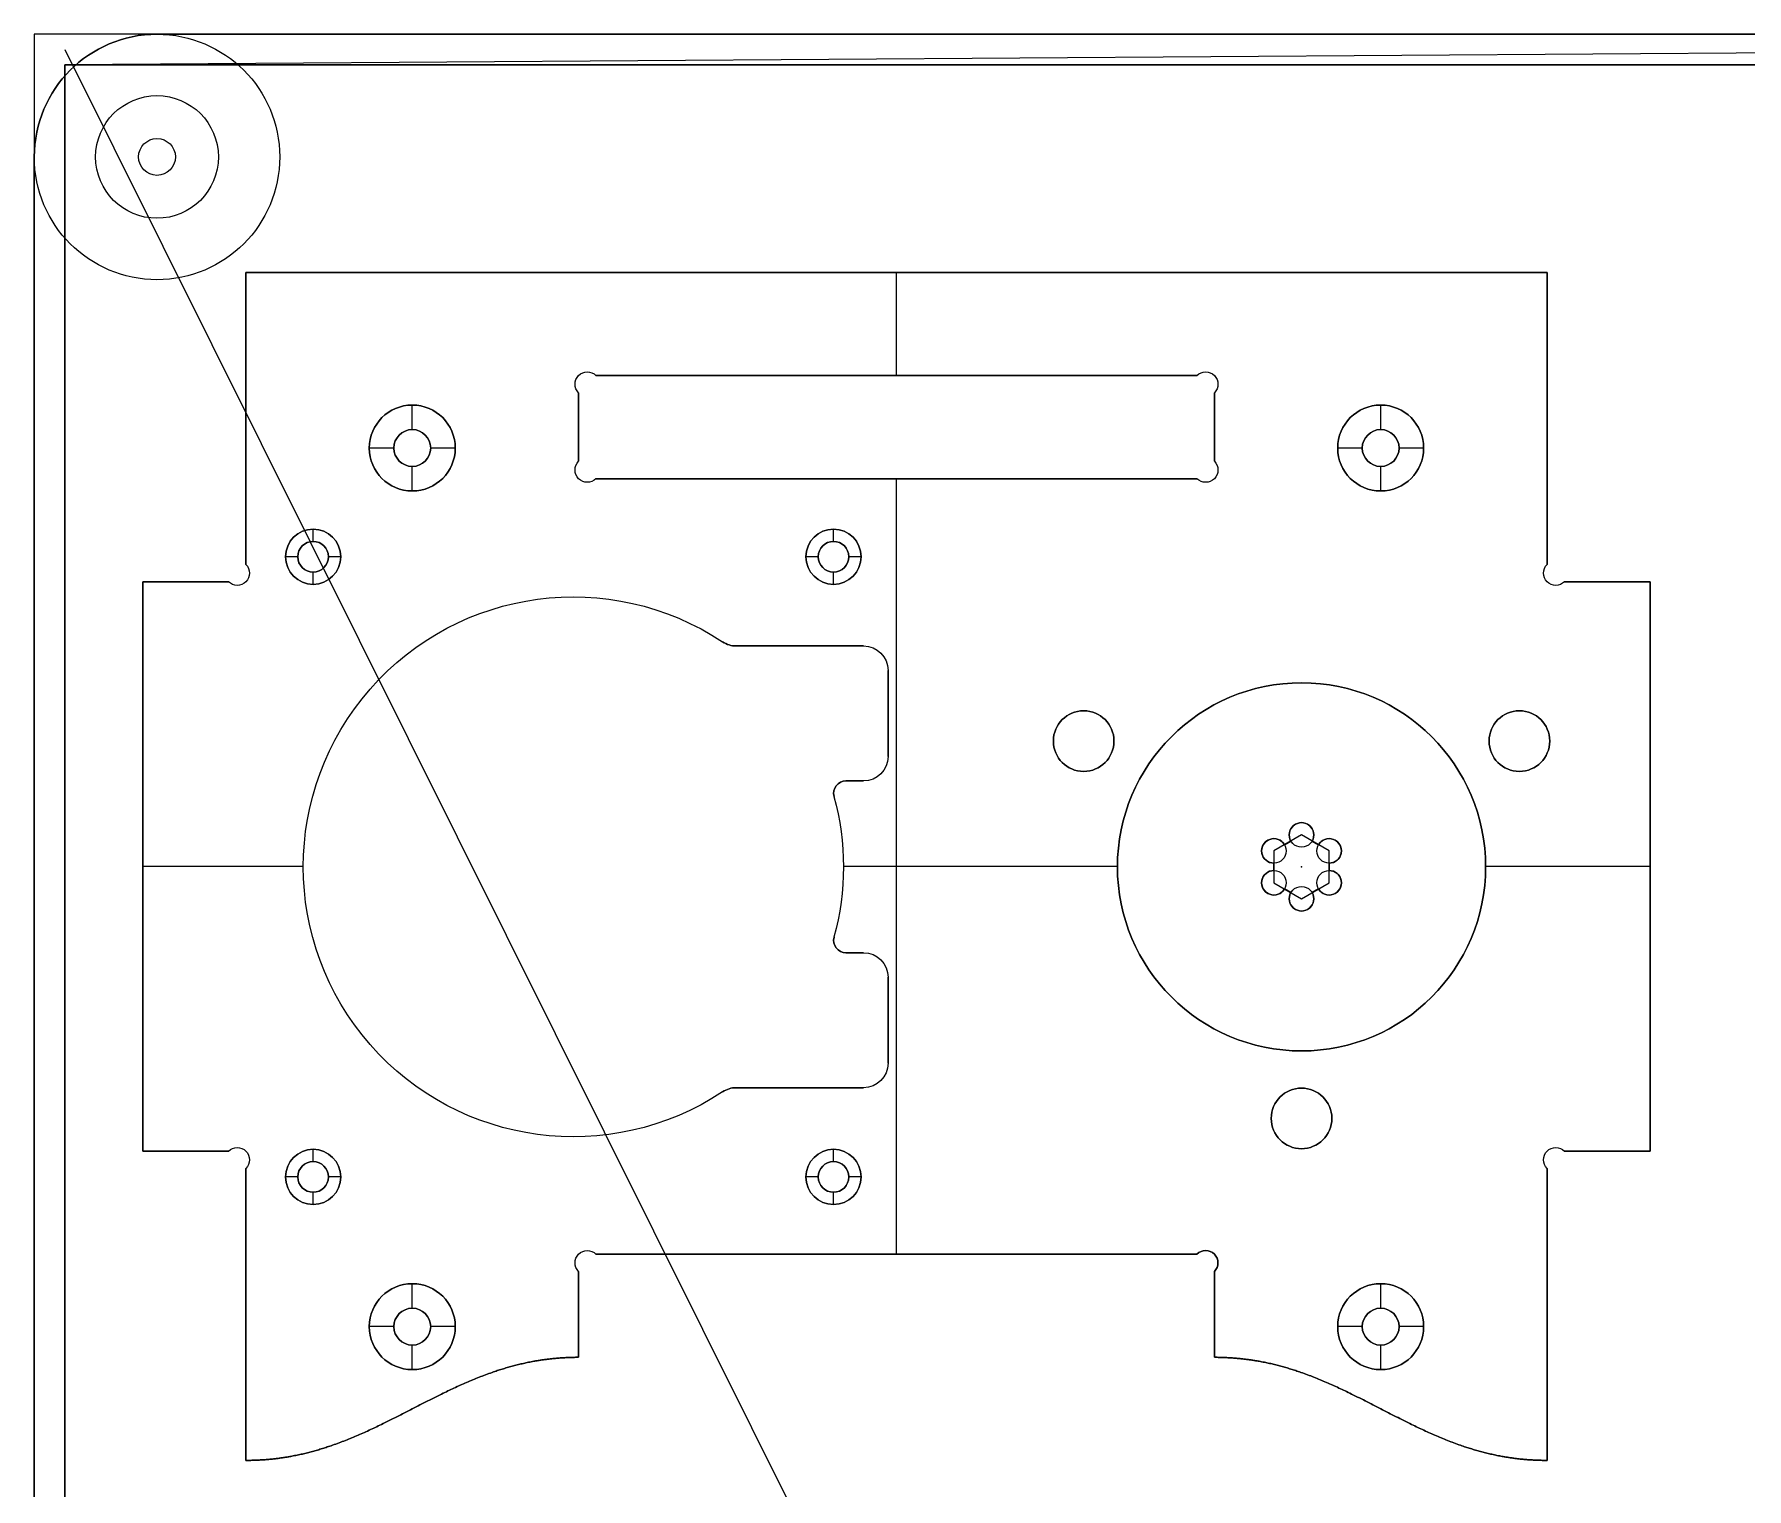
# Model space of a CAD drawing. Header units: millimetres. Extents: x -18.2 to 17.6, y -35.5 to 36.
# Drawn here: x -18.2 to -4.25, y 24.16 to 36.01 of the extents above; entities that cross this region are included whole.
import ezdxf

# ---------------------------------------------------------------- set-up
doc = ezdxf.new("R2010")
doc.units = ezdxf.units.MM
doc.layers.get('0').update_dxf_attribs({"color": 18, "true_color": 0x000000})
doc.layers.add('Standard', color=18, linetype='Continuous', true_color=0x000000)

msp = doc.modelspace()

# ---------------------------------------------------------------- linework, layer by layer
at = {"color": 0, "linetype": 'ByBlock', "lineweight": -2}
for p, q in [((-17.199, 36.01, 3.702), (-17.199, 36.01, 2.862)), ((16.551, 36.01, 3.282), (-17.199, 36.01, 3.282)), ((-17.906, 35.717, 2.862), (-17.906, 35.717, 3.702)), ((-17.199, 35.16, 2.862), (-17.199, 35.16, 3.702)), ((-18.199, 35.01, 2.862), (-18.199, 35.01, 3.702)), ((-18.199, 35.01, 3.282), (-18.199, 1.26, 3.282)), ((-17.349, 35.01, 2.862), (-17.349, 35.01, 3.702)), ((-17.049, 35.01, 2.862), (-17.049, 35.01, 3.702)), ((-17.199, 34.86, 2.862), (-17.199, 34.86, 3.702)), ((-16.474, 31.69, 3.282), (-16.474, 34.068, 3.282)), ((-16.474, 34.068, 3.282), (-5.874, 34.068, 3.282)), ((-11.174, 33.228, 2.862), (-11.174, 34.068, 2.862)), ((-11.174, 33.228, 3.702), (-11.174, 34.068, 3.702)), ((-11.174, 34.068, 3.702), (-11.174, 34.068, 2.862)), ((-5.874, 34.068, 3.282), (-5.874, 31.69, 3.282)), ((-13.693, 33.258, 3.702), (-13.693, 33.258, 2.862)), ((-8.725, 33.228, 3.282), (-13.623, 33.228, 3.282)), ((-11.174, 33.228, 3.702), (-11.174, 33.228, 2.862)), ((-8.655, 33.258, 3.702), (-8.655, 33.258, 2.862)), ((-13.793, 33.158, 3.702), (-13.793, 33.158, 2.862)), ((-13.764, 33.087, 3.282), (-13.764, 32.53, 3.282)), ((-8.584, 32.53, 3.282), (-8.584, 33.087, 3.282)), ((-8.555, 33.158, 3.702), (-8.555, 33.158, 2.862)), ((-15.119, 32.988, 3.702), (-15.119, 32.988, 3.532)), ((-15.119, 32.788, 3.532), (-15.119, 32.988, 3.532)), ((-7.229, 32.988, 3.702), (-7.229, 32.988, 3.532)), ((-7.229, 32.788, 3.532), (-7.229, 32.988, 3.532)), ((-16.474, 32.879, 3.702), (-16.474, 32.879, 2.862)), ((-13.764, 32.808, 3.702), (-13.764, 32.808, 2.862)), ((-8.584, 32.808, 3.702), (-8.584, 32.808, 2.862)), ((-5.874, 32.879, 3.702), (-5.874, 32.879, 2.862)), ((-15.119, 32.788, 3.532), (-15.119, 32.788, 2.862)), ((-7.229, 32.788, 3.532), (-7.229, 32.788, 2.862)), ((-15.469, 32.638, 3.702), (-15.469, 32.638, 3.532)), ((-15.269, 32.638, 3.532), (-15.469, 32.638, 3.532)), ((-15.269, 32.638, 3.532), (-15.269, 32.638, 2.862)), ((-14.769, 32.638, 3.532), (-14.969, 32.638, 3.532)), ((-14.969, 32.638, 3.532), (-14.969, 32.638, 2.862)), ((-14.769, 32.638, 3.702), (-14.769, 32.638, 3.532)), ((-8.584, 32.53, 2.862), (-8.584, 32.53, 3.702)), ((-7.579, 32.638, 3.702), (-7.579, 32.638, 3.532)), ((-7.379, 32.638, 3.532), (-7.579, 32.638, 3.532)), ((-7.379, 32.638, 3.532), (-7.379, 32.638, 2.862)), ((-6.879, 32.638, 3.532), (-7.079, 32.638, 3.532)), ((-7.079, 32.638, 3.532), (-7.079, 32.638, 2.862)), ((-6.879, 32.638, 3.702), (-6.879, 32.638, 3.532)), ((-15.119, 32.288, 3.532), (-15.119, 32.488, 3.532)), ((-15.119, 32.488, 3.532), (-15.119, 32.488, 2.862)), ((-13.793, 32.459, 3.702), (-13.793, 32.459, 2.862)), ((-13.623, 32.388, 3.282), (-8.725, 32.388, 3.282)), ((-11.174, 26.068, 2.862), (-11.174, 32.388, 2.862)), ((-11.174, 26.068, 3.702), (-11.174, 32.388, 3.702)), ((-11.174, 32.388, 3.702), (-11.174, 32.388, 2.862)), ((-8.555, 32.459, 3.702), (-8.555, 32.459, 2.862)), ((-7.229, 32.288, 3.532), (-7.229, 32.488, 3.532)), ((-7.229, 32.488, 3.532), (-7.229, 32.488, 2.862)), ((-15.119, 32.288, 3.702), (-15.119, 32.288, 3.532)), ((-13.693, 32.359, 3.702), (-13.693, 32.359, 2.862)), ((-8.655, 32.359, 3.702), (-8.655, 32.359, 2.862)), ((-7.229, 32.288, 3.702), (-7.229, 32.288, 3.532)), ((-15.927, 31.977, 3.702), (-15.927, 31.977, 3.462)), ((-15.927, 31.877, 3.462), (-15.927, 31.977, 3.462)), ((-11.687, 31.977, 3.702), (-11.687, 31.977, 3.462)), ((-11.687, 31.877, 3.462), (-11.687, 31.977, 3.462)), ((-15.927, 31.877, 3.462), (-15.927, 31.877, 2.862)), ((-11.687, 31.877, 3.462), (-11.687, 31.877, 2.862)), ((-16.474, 31.69, 2.862), (-16.474, 31.69, 3.702)), ((-16.152, 31.752, 3.702), (-16.152, 31.752, 3.462)), ((-16.052, 31.752, 3.462), (-16.152, 31.752, 3.462)), ((-16.052, 31.752, 3.462), (-16.052, 31.752, 2.862)), ((-15.702, 31.752, 3.462), (-15.802, 31.752, 3.462)), ((-15.802, 31.752, 3.462), (-15.802, 31.752, 2.862)), ((-15.702, 31.752, 3.702), (-15.702, 31.752, 3.462)), ((-11.912, 31.752, 3.702), (-11.912, 31.752, 3.462)), ((-11.812, 31.752, 3.462), (-11.912, 31.752, 3.462)), ((-11.812, 31.752, 3.462), (-11.812, 31.752, 2.862)), ((-11.462, 31.752, 3.462), (-11.562, 31.752, 3.462)), ((-11.562, 31.752, 3.462), (-11.562, 31.752, 2.862)), ((-11.462, 31.752, 3.702), (-11.462, 31.752, 3.462)), ((-5.874, 31.69, 3.702), (-5.874, 31.69, 2.862)), ((-17.314, 31.548, 3.282), (-16.615, 31.548, 3.282)), ((-17.314, 26.908, 3.282), (-17.314, 31.548, 3.282)), ((-16.965, 31.548, 3.702), (-16.965, 31.548, 2.862)), ((-16.445, 31.619, 3.702), (-16.445, 31.619, 2.862)), ((-15.927, 31.527, 3.462), (-15.927, 31.627, 3.462)), ((-15.927, 31.627, 3.462), (-15.927, 31.627, 2.862)), ((-11.687, 31.527, 3.462), (-11.687, 31.627, 3.462)), ((-11.687, 31.627, 3.462), (-11.687, 31.627, 2.862)), ((-5.903, 31.619, 3.702), (-5.903, 31.619, 2.862)), ((-5.733, 31.548, 3.282), (-5.034, 31.548, 3.282)), ((-5.383, 31.548, 3.702), (-5.383, 31.548, 2.862)), ((-5.034, 31.548, 3.282), (-5.034, 26.908, 3.282)), ((-16.545, 31.519, 3.702), (-16.545, 31.519, 2.862)), ((-15.927, 31.527, 3.702), (-15.927, 31.527, 3.462)), ((-13.807, 31.425, 3.702), (-13.807, 31.425, 2.862)), ((-11.687, 31.527, 3.702), (-11.687, 31.527, 3.462)), ((-5.803, 31.519, 3.702), (-5.803, 31.519, 2.862)), ((-12.591, 31.058, 3.702), (-12.591, 31.058, 2.862)), ((-12.538, 31.033, 3.702), (-12.538, 31.033, 2.862)), ((-11.442, 31.025, 3.282), (-12.48, 31.025, 3.282)), ((-11.961, 31.025, 3.702), (-11.961, 31.025, 2.862)), ((-11.442, 31.025, 3.702), (-11.442, 31.025, 2.862)), ((-11.3, 30.966, 3.702), (-11.3, 30.966, 2.862)), ((-11.242, 30.125, 3.282), (-11.242, 30.825, 3.282)), ((-7.874, 30.725, 3.702), (-7.874, 30.725, 2.862)), ((-11.242, 30.475, 3.702), (-11.242, 30.475, 2.862)), ((-9.649, 30.497, 3.702), (-9.649, 30.497, 2.862)), ((-6.099, 30.497, 3.702), (-6.099, 30.497, 2.862)), ((-9.897, 30.25, 3.702), (-9.897, 30.25, 2.862)), ((-9.402, 30.25, 3.702), (-9.402, 30.25, 2.862)), ((-6.346, 30.25, 3.702), (-6.346, 30.25, 2.862)), ((-5.851, 30.25, 3.702), (-5.851, 30.25, 2.862)), ((-9.649, 30.002, 3.702), (-9.649, 30.002, 2.862)), ((-6.099, 30.002, 3.702), (-6.099, 30.002, 2.862)), ((-11.666, 29.886, 3.702), (-11.666, 29.886, 2.862)), ((-11.586, 29.925, 3.702), (-11.586, 29.925, 2.862)), ((-11.586, 29.925, 3.282), (-11.442, 29.925, 3.282)), ((-11.514, 29.925, 3.702), (-11.514, 29.925, 2.862)), ((-11.3, 29.983, 3.702), (-11.3, 29.983, 2.862)), ((-11.683, 29.799, 2.862), (-11.683, 29.799, 3.702)), ((-7.874, 29.585, 3.702), (-7.874, 29.585, 2.862)), ((-8.099, 29.455, 3.702), (-8.099, 29.455, 2.862)), ((-7.974, 29.485, 3.702), (-7.974, 29.485, 2.862)), ((-7.774, 29.485, 3.702), (-7.774, 29.485, 2.862)), ((-7.649, 29.455, 3.702), (-7.649, 29.455, 2.862)), ((-8.199, 29.355, 3.702), (-8.199, 29.355, 2.862)), ((-8.012, 29.405, 3.282), (-7.961, 29.435, 3.282)), ((-7.987, 29.42, 3.702), (-7.987, 29.42, 2.862)), ((-7.961, 29.435, 2.862), (-7.961, 29.435, 3.702)), ((-7.787, 29.435, 3.282), (-7.736, 29.405, 3.282)), ((-7.762, 29.42, 3.702), (-7.762, 29.42, 2.862)), ((-7.736, 29.405, 2.862), (-7.736, 29.405, 3.702)), ((-7.549, 29.355, 3.702), (-7.549, 29.355, 2.862)), ((-16.007, 29.228, 2.862), (-17.314, 29.228, 2.862)), ((-16.007, 29.228, 3.702), (-17.314, 29.228, 3.702)), ((-17.314, 29.228, 3.702), (-17.314, 29.228, 2.862)), ((-16.007, 29.225, 3.702), (-16.007, 29.225, 2.862)), ((-9.374, 29.228, 2.862), (-11.607, 29.228, 2.862)), ((-9.374, 29.228, 3.702), (-11.607, 29.228, 3.702)), ((-11.607, 29.225, 3.702), (-11.607, 29.225, 2.862)), ((-9.374, 29.225, 3.702), (-9.374, 29.225, 2.862)), ((-8.099, 29.255, 2.862), (-8.099, 29.255, 3.702)), ((-8.099, 29.195, 3.282), (-8.099, 29.255, 3.282)), ((-8.099, 29.225, 3.702), (-8.099, 29.225, 2.862)), ((-7.649, 29.255, 3.702), (-7.649, 29.255, 2.862)), ((-7.649, 29.255, 3.282), (-7.649, 29.195, 3.282)), ((-7.649, 29.225, 3.702), (-7.649, 29.225, 2.862)), ((-7.649, 29.195, 2.862), (-7.649, 29.195, 3.702)), ((-5.034, 29.228, 2.862), (-6.374, 29.228, 2.862)), ((-5.034, 29.228, 3.702), (-6.374, 29.228, 3.702)), ((-6.374, 29.225, 3.702), (-6.374, 29.225, 2.862)), ((-5.034, 29.228, 3.702), (-5.034, 29.228, 2.862)), ((-8.199, 29.095, 3.702), (-8.199, 29.095, 2.862)), ((-8.012, 29.045, 2.862), (-8.012, 29.045, 3.702)), ((-7.961, 29.015, 3.282), (-8.012, 29.045, 3.282)), ((-7.987, 29.03, 3.702), (-7.987, 29.03, 2.862)), ((-7.736, 29.045, 3.282), (-7.787, 29.015, 3.282)), ((-7.762, 29.03, 3.702), (-7.762, 29.03, 2.862)), ((-7.549, 29.095, 3.702), (-7.549, 29.095, 2.862)), ((-8.099, 28.995, 3.702), (-8.099, 28.995, 2.862)), ((-7.974, 28.965, 3.702), (-7.974, 28.965, 2.862)), ((-7.787, 29.015, 2.862), (-7.787, 29.015, 3.702)), ((-7.774, 28.965, 3.702), (-7.774, 28.965, 2.862)), ((-7.649, 28.995, 3.702), (-7.649, 28.995, 2.862)), ((-7.874, 28.865, 3.702), (-7.874, 28.865, 2.862)), ((-11.683, 28.651, 2.862), (-11.683, 28.651, 3.702)), ((-11.666, 28.564, 3.702), (-11.666, 28.564, 2.862)), ((-11.442, 28.525, 3.282), (-11.586, 28.525, 3.282)), ((-11.514, 28.525, 3.702), (-11.514, 28.525, 2.862)), ((-11.3, 28.466, 3.702), (-11.3, 28.466, 2.862)), ((-11.242, 27.625, 3.282), (-11.242, 28.325, 3.282)), ((-11.242, 27.975, 3.702), (-11.242, 27.975, 2.862)), ((-7.874, 27.725, 3.702), (-7.874, 27.725, 2.862)), ((-12.591, 27.391, 2.862), (-12.591, 27.391, 3.702)), ((-12.538, 27.416, 3.702), (-12.538, 27.416, 2.862)), ((-12.48, 27.425, 3.282), (-11.442, 27.425, 3.282)), ((-11.961, 27.425, 3.702), (-11.961, 27.425, 2.862)), ((-11.3, 27.483, 3.702), (-11.3, 27.483, 2.862)), ((-7.874, 27.422, 3.702), (-7.874, 27.422, 2.862)), ((-8.122, 27.175, 3.702), (-8.122, 27.175, 2.862)), ((-7.627, 27.175, 3.702), (-7.627, 27.175, 2.862)), ((-16.545, 26.938, 3.702), (-16.545, 26.938, 2.862)), ((-13.807, 27.025, 3.702), (-13.807, 27.025, 2.862)), ((-5.803, 26.938, 3.702), (-5.803, 26.938, 2.862)), ((-16.615, 26.908, 3.282), (-17.314, 26.908, 3.282)), ((-16.965, 26.908, 3.702), (-16.965, 26.908, 2.862)), ((-16.615, 26.908, 2.862), (-16.615, 26.908, 3.702)), ((-16.445, 26.838, 3.702), (-16.445, 26.838, 2.862)), ((-15.927, 26.923, 3.702), (-15.927, 26.923, 3.462)), ((-15.927, 26.823, 3.462), (-15.927, 26.923, 3.462)), ((-15.927, 26.823, 3.462), (-15.927, 26.823, 2.862)), ((-11.687, 26.923, 3.702), (-11.687, 26.923, 3.462)), ((-11.687, 26.823, 3.462), (-11.687, 26.923, 3.462)), ((-11.687, 26.823, 3.462), (-11.687, 26.823, 2.862)), ((-7.874, 26.927, 3.702), (-7.874, 26.927, 2.862)), ((-5.903, 26.838, 3.702), (-5.903, 26.838, 2.862)), ((-5.733, 26.908, 3.702), (-5.733, 26.908, 2.862)), ((-5.034, 26.908, 3.282), (-5.733, 26.908, 3.282)), ((-5.383, 26.908, 3.702), (-5.383, 26.908, 2.862)), ((-16.474, 24.388, 3.282), (-16.474, 26.767, 3.282)), ((-16.152, 26.698, 3.702), (-16.152, 26.698, 3.462)), ((-16.052, 26.698, 3.462), (-16.152, 26.698, 3.462)), ((-16.052, 26.698, 3.462), (-16.052, 26.698, 2.862)), ((-15.702, 26.698, 3.462), (-15.802, 26.698, 3.462)), ((-15.802, 26.698, 3.462), (-15.802, 26.698, 2.862)), ((-15.702, 26.698, 3.702), (-15.702, 26.698, 3.462)), ((-11.912, 26.698, 3.702), (-11.912, 26.698, 3.462)), ((-11.812, 26.698, 3.462), (-11.912, 26.698, 3.462)), ((-11.812, 26.698, 3.462), (-11.812, 26.698, 2.862)), ((-11.462, 26.698, 3.462), (-11.562, 26.698, 3.462)), ((-11.562, 26.698, 3.462), (-11.562, 26.698, 2.862)), ((-11.462, 26.698, 3.702), (-11.462, 26.698, 3.462)), ((-5.874, 26.767, 2.862), (-5.874, 26.767, 3.702)), ((-5.874, 26.767, 3.282), (-5.874, 24.388, 3.282)), ((-15.927, 26.473, 3.462), (-15.927, 26.573, 3.462)), ((-15.927, 26.573, 3.462), (-15.927, 26.573, 2.862)), ((-11.687, 26.473, 3.462), (-11.687, 26.573, 3.462)), ((-11.687, 26.573, 3.462), (-11.687, 26.573, 2.862)), ((-15.927, 26.473, 3.702), (-15.927, 26.473, 3.462)), ((-11.687, 26.473, 3.702), (-11.687, 26.473, 3.462)), ((-13.693, 26.098, 3.702), (-13.693, 26.098, 2.862)), ((-8.655, 26.098, 3.702), (-8.655, 26.098, 2.862)), ((-13.793, 25.998, 3.702), (-13.793, 25.998, 2.862)), ((-8.725, 26.068, 3.282), (-13.623, 26.068, 3.282)), ((-11.174, 26.068, 3.702), (-11.174, 26.068, 2.862)), ((-8.725, 26.068, 2.862), (-8.725, 26.068, 3.702)), ((-8.555, 25.998, 3.702), (-8.555, 25.998, 2.862)), ((-15.119, 25.828, 3.702), (-15.119, 25.828, 3.532)), ((-15.119, 25.628, 3.532), (-15.119, 25.828, 3.532)), ((-13.764, 25.927, 2.862), (-13.764, 25.927, 3.702)), ((-13.764, 25.927, 3.282), (-13.764, 25.228, 3.282)), ((-8.584, 25.927, 3.702), (-8.584, 25.927, 2.862)), ((-8.584, 25.228, 3.282), (-8.584, 25.927, 3.282)), ((-7.229, 25.828, 3.702), (-7.229, 25.828, 3.532)), ((-7.229, 25.628, 3.532), (-7.229, 25.828, 3.532)), ((-16.474, 25.578, 3.702), (-16.474, 25.578, 2.862)), ((-15.119, 25.628, 3.532), (-15.119, 25.628, 2.862)), ((-13.764, 25.578, 3.702), (-13.764, 25.578, 2.862)), ((-8.584, 25.578, 3.702), (-8.584, 25.578, 2.862)), ((-7.229, 25.628, 3.532), (-7.229, 25.628, 2.862)), ((-5.874, 25.578, 3.702), (-5.874, 25.578, 2.862)), ((-15.469, 25.478, 3.702), (-15.469, 25.478, 3.532)), ((-15.269, 25.478, 3.532), (-15.469, 25.478, 3.532)), ((-15.269, 25.478, 3.532), (-15.269, 25.478, 2.862)), ((-14.769, 25.478, 3.532), (-14.969, 25.478, 3.532)), ((-14.969, 25.478, 3.532), (-14.969, 25.478, 2.862)), ((-14.769, 25.478, 3.702), (-14.769, 25.478, 3.532)), ((-7.579, 25.478, 3.702), (-7.579, 25.478, 3.532)), ((-7.379, 25.478, 3.532), (-7.579, 25.478, 3.532)), ((-7.379, 25.478, 3.532), (-7.379, 25.478, 2.862)), ((-6.879, 25.478, 3.532), (-7.079, 25.478, 3.532)), ((-7.079, 25.478, 3.532), (-7.079, 25.478, 2.862)), ((-6.879, 25.478, 3.702), (-6.879, 25.478, 3.532)), ((-15.119, 25.128, 3.532), (-15.119, 25.328, 3.532)), ((-15.119, 25.328, 3.532), (-15.119, 25.328, 2.862)), ((-7.229, 25.128, 3.532), (-7.229, 25.328, 3.532)), ((-7.229, 25.328, 3.532), (-7.229, 25.328, 2.862)), ((-15.119, 25.128, 3.702), (-15.119, 25.128, 3.532)), ((-7.229, 25.128, 3.702), (-7.229, 25.128, 3.532))]:
    msp.add_line(p, q, dxfattribs=at)
msp.add_circle((-17.199, 35.01, 3.282), 0.15, dxfattribs=at)
at = {"color": 0, "linetype": 'ByBlock', "lineweight": -2, "extrusion": (0, 0, -1)}
for centre, radius in [((15.119, 32.638, -3.617), 0.35), ((7.229, 32.638, -3.617), 0.35), ((15.119, 32.638, -3.197), 0.15), ((7.229, 32.638, -3.197), 0.15), ((15.927, 31.752, -3.582), 0.225), ((11.687, 31.752, -3.582), 0.225), ((15.927, 31.752, -3.162), 0.125), ((11.687, 31.752, -3.162), 0.125), ((7.874, 29.225, -3.282), 1.5), ((9.649, 30.25, -3.282), 0.247), ((6.099, 30.25, -3.282), 0.247), ((7.874, 27.175, -3.282), 0.247), ((15.927, 26.698, -3.582), 0.225), ((15.927, 26.698, -3.162), 0.125), ((11.687, 26.698, -3.582), 0.225), ((11.687, 26.698, -3.162), 0.125), ((15.119, 25.478, -3.617), 0.35), ((7.229, 25.478, -3.617), 0.35), ((15.119, 25.478, -3.197), 0.15), ((7.229, 25.478, -3.197), 0.15)]:
    msp.add_circle(centre, radius, dxfattribs=at)
for centre, radius, start, end in [((17.199, 35.01, -3.702), 1, 0, 90), ((17.199, 35.01, -3.702), 0.15, 0, 180), ((17.199, 35.01, -2.862), 0.15, 0, 180), ((17.199, 35.01, -2.862), 0.15, 180, 0), ((17.199, 35.01, -3.702), 0.15, 180, 0), ((13.693, 33.158, -3.702), 0.1, 315, 135), ((13.693, 33.158, -3.282), 0.1, 315, 135), ((13.693, 33.158, -2.862), 0.1, 315, 135), ((8.655, 33.158, -3.282), 0.1, 45, 225), ((8.655, 33.158, -3.702), 0.1, 45, 225), ((8.655, 33.158, -2.862), 0.1, 45, 225), ((15.119, 32.638, -3.702), 0.35, 270, 90), ((15.119, 32.638, -3.702), 0.35, 90, 270), ((7.229, 32.638, -3.702), 0.35, 270, 90), ((7.229, 32.638, -3.702), 0.35, 90, 270), ((15.119, 32.638, -2.862), 0.15, 270, 90), ((15.119, 32.638, -2.862), 0.15, 90, 270), ((7.229, 32.638, -2.862), 0.15, 270, 90), ((7.229, 32.638, -2.862), 0.15, 90, 270), ((13.693, 32.459, -3.282), 0.1, 225, 45), ((13.693, 32.459, -3.702), 0.1, 225, 45), ((13.693, 32.459, -2.862), 0.1, 225, 45), ((8.655, 32.459, -3.702), 0.1, 135, 315), ((8.655, 32.459, -2.862), 0.1, 135, 315), ((8.655, 32.459, -3.282), 0.1, 135, 315), ((15.927, 31.752, -3.702), 0.225, 270, 90), ((15.927, 31.752, -3.702), 0.225, 90, 270), ((11.687, 31.752, -3.702), 0.225, 270, 90), ((11.687, 31.752, -3.702), 0.225, 90, 270), ((15.927, 31.752, -2.862), 0.125, 270, 90), ((15.927, 31.752, -2.862), 0.125, 90, 270), ((11.687, 31.752, -2.862), 0.125, 270, 90), ((11.687, 31.752, -2.862), 0.125, 90, 270), ((16.545, 31.619, -3.702), 0.1, 135, 315), ((16.545, 31.619, -2.862), 0.1, 135, 315), ((16.545, 31.619, -3.282), 0.1, 135, 315), ((5.803, 31.619, -2.862), 0.1, 225, 45), ((5.803, 31.619, -3.702), 0.1, 225, 45), ((5.803, 31.619, -3.282), 0.1, 225, 45), ((13.807, 29.225, -3.702), 2.2, 236.4427, 123.5573), ((13.807, 29.225, -2.862), 2.2, 236.4427, 123.5573), ((13.807, 29.225, -3.282), 2.2, 236.4427, 123.5573), ((12.48, 31.225, -3.282), 0.2, 270, 303.5573), ((11.442, 30.825, -3.702), 0.2, 90, 180), ((11.442, 30.825, -2.862), 0.2, 90, 180), ((11.442, 30.825, -3.282), 0.2, 90, 180), ((7.874, 29.225, -2.862), 1.5, 270, 90), ((7.874, 29.225, -2.862), 1.5, 90, 270), ((9.649, 30.25, -2.862), 0.247, 270, 90), ((9.649, 30.25, -2.862), 0.247, 90, 270), ((6.099, 30.25, -2.862), 0.247, 270, 90), ((6.099, 30.25, -2.862), 0.247, 90, 270), ((11.442, 30.125, -3.702), 0.2, 180, 270), ((11.442, 30.125, -2.862), 0.2, 180, 270), ((11.442, 30.125, -3.282), 0.2, 180, 270), ((11.586, 29.825, -3.282), 0.1, 344.8783, 90), ((13.807, 29.225, -2.862), 2.2, 164.8783, 195.1217), ((13.807, 29.225, -3.702), 2.2, 164.8783, 195.1217), ((13.807, 29.225, -3.282), 2.2, 164.8783, 195.1217), ((7.874, 29.485, -3.702), 0.1, 330, 210), ((7.874, 29.485, -3.282), 0.1, 330, 210), ((8.099, 29.355, -3.702), 0.1, 270, 150), ((8.099, 29.355, -3.282), 0.1, 270, 150), ((7.649, 29.355, -3.702), 0.1, 30, 270), ((7.649, 29.355, -3.282), 0.1, 30, 270), ((8.099, 29.095, -3.702), 0.1, 210, 90), ((8.099, 29.095, -3.282), 0.1, 210, 90), ((7.649, 29.095, -3.702), 0.1, 90, 330), ((7.649, 29.095, -3.282), 0.1, 90, 330), ((7.874, 28.965, -3.702), 0.1, 150, 30), ((7.874, 28.965, -3.282), 0.1, 150, 30), ((11.586, 28.625, -3.282), 0.1, 270, 15.1217), ((11.442, 28.325, -3.702), 0.2, 90, 180), ((11.442, 28.325, -2.862), 0.2, 90, 180), ((11.442, 28.325, -3.282), 0.2, 90, 180), ((11.442, 27.625, -3.702), 0.2, 180, 270), ((11.442, 27.625, -2.862), 0.2, 180, 270), ((11.442, 27.625, -3.282), 0.2, 180, 270), ((12.48, 27.225, -3.282), 0.2, 56.4427, 90), ((7.874, 27.175, -2.862), 0.247, 270, 90), ((7.874, 27.175, -2.862), 0.247, 90, 270), ((16.545, 26.838, -3.702), 0.1, 45, 225), ((16.545, 26.838, -2.862), 0.1, 45, 225), ((16.545, 26.838, -3.282), 0.1, 45, 225), ((5.803, 26.838, -3.702), 0.1, 315, 135), ((5.803, 26.838, -2.862), 0.1, 315, 135), ((5.803, 26.838, -3.282), 0.1, 315, 135), ((15.927, 26.698, -3.702), 0.225, 270, 90), ((15.927, 26.698, -2.862), 0.125, 270, 90), ((15.927, 26.698, -3.702), 0.225, 90, 270), ((15.927, 26.698, -2.862), 0.125, 90, 270), ((11.687, 26.698, -3.702), 0.225, 270, 90), ((11.687, 26.698, -2.862), 0.125, 270, 90), ((11.687, 26.698, -3.702), 0.225, 90, 270), ((11.687, 26.698, -2.862), 0.125, 90, 270), ((13.693, 25.998, -3.282), 0.1, 315, 135), ((13.693, 25.998, -3.702), 0.1, 315, 135), ((13.693, 25.998, -2.862), 0.1, 315, 135), ((8.655, 25.998, -3.702), 0.1, 45, 225), ((8.655, 25.998, -3.282), 0.1, 45, 225), ((15.119, 25.478, -3.702), 0.35, 270, 90), ((15.119, 25.478, -3.702), 0.35, 90, 270), ((7.229, 25.478, -3.702), 0.35, 270, 90), ((7.229, 25.478, -3.702), 0.35, 90, 270), ((15.119, 25.478, -2.862), 0.15, 270, 90), ((15.119, 25.478, -2.862), 0.15, 90, 270), ((7.229, 25.478, -2.862), 0.15, 270, 90), ((7.229, 25.478, -2.862), 0.15, 90, 270)]:
    msp.add_arc(centre, radius, start, end, dxfattribs=at)
at = {"color": 0, "linetype": 'ByBlock', "lineweight": -2}
for centre, radius, start, end in [((-17.199, 35.01, 2.862), 1, 90, 180), ((-17.199, 35.01, 3.282), 1, 90, 180), ((-15.119, 32.638, 3.532), 0.35, 90, 270), ((-15.119, 32.638, 3.532), 0.35, 270, 90), ((-7.229, 32.638, 3.532), 0.35, 90, 270), ((-7.229, 32.638, 3.532), 0.35, 270, 90), ((-15.119, 32.638, 3.532), 0.15, 90, 270), ((-15.119, 32.638, 3.532), 0.15, 270, 90), ((-7.229, 32.638, 3.532), 0.15, 90, 270), ((-7.229, 32.638, 3.532), 0.15, 270, 90), ((-15.927, 31.752, 3.462), 0.225, 90, 270), ((-15.927, 31.752, 3.462), 0.225, 270, 90), ((-11.687, 31.752, 3.462), 0.225, 90, 270), ((-11.687, 31.752, 3.462), 0.225, 270, 90), ((-15.927, 31.752, 3.462), 0.125, 90, 270), ((-15.927, 31.752, 3.462), 0.125, 270, 90), ((-11.687, 31.752, 3.462), 0.125, 90, 270), ((-11.687, 31.752, 3.462), 0.125, 270, 90), ((-12.48, 31.225, 2.862), 0.2, 236.4427, 270), ((-12.48, 31.225, 3.702), 0.2, 236.4427, 270), ((-7.874, 29.225, 3.702), 1.5, 90, 270), ((-7.874, 29.225, 3.702), 1.5, 270, 90), ((-9.649, 30.25, 3.702), 0.247, 90, 270), ((-9.649, 30.25, 3.702), 0.247, 270, 90), ((-6.099, 30.25, 3.702), 0.247, 90, 270), ((-6.099, 30.25, 3.702), 0.247, 270, 90), ((-11.586, 29.825, 2.862), 0.1, 90, 195.1217), ((-11.586, 29.825, 3.702), 0.1, 90, 195.1217), ((-7.874, 29.485, 2.862), 0.1, 330, 210), ((-8.099, 29.355, 2.862), 0.1, 30, 270), ((-7.649, 29.355, 2.862), 0.1, 270, 150), ((-8.099, 29.095, 2.862), 0.1, 90, 330), ((-7.649, 29.095, 2.862), 0.1, 210, 90), ((-7.874, 28.965, 2.862), 0.1, 150, 30), ((-11.586, 28.625, 2.862), 0.1, 164.8783, 270), ((-11.586, 28.625, 3.702), 0.1, 164.8783, 270), ((-12.48, 27.225, 2.862), 0.2, 90, 123.5573), ((-12.48, 27.225, 3.702), 0.2, 90, 123.5573), ((-7.874, 27.175, 3.702), 0.247, 90, 270), ((-7.874, 27.175, 3.702), 0.247, 270, 90), ((-15.927, 26.698, 3.462), 0.225, 90, 270), ((-15.927, 26.698, 3.462), 0.125, 90, 270), ((-15.927, 26.698, 3.462), 0.225, 270, 90), ((-15.927, 26.698, 3.462), 0.125, 270, 90), ((-11.687, 26.698, 3.462), 0.225, 90, 270), ((-11.687, 26.698, 3.462), 0.125, 90, 270), ((-11.687, 26.698, 3.462), 0.225, 270, 90), ((-11.687, 26.698, 3.462), 0.125, 270, 90), ((-8.655, 25.998, 2.862), 0.1, 315, 135), ((-15.119, 25.478, 3.532), 0.35, 90, 270), ((-15.119, 25.478, 3.532), 0.35, 270, 90), ((-7.229, 25.478, 3.532), 0.35, 90, 270), ((-7.229, 25.478, 3.532), 0.35, 270, 90), ((-15.119, 25.478, 3.532), 0.15, 90, 270), ((-15.119, 25.478, 3.532), 0.15, 270, 90), ((-7.229, 25.478, 3.532), 0.15, 90, 270), ((-7.229, 25.478, 3.532), 0.15, 270, 90)]:
    msp.add_arc(centre, radius, start, end, dxfattribs=at)
for points, degree in [([(16.551, 36.01, 2.862), (-0.324, 36.01, 2.862), (-17.199, 36.01, 2.862)], 2), ([(-17.199, 36.01, 3.702), (-0.324, 36.01, 3.702), (16.551, 36.01, 3.702)], 2), ([(-18.199, 35.01, 2.862), (-18.199, 18.135, 2.862), (-18.199, 1.26, 2.862)], 2), ([(-18.199, 1.26, 3.702), (-18.199, 18.135, 3.702), (-18.199, 35.01, 3.702)], 2), ([(-16.474, 34.068, 2.862), (-16.474, 32.879, 2.862), (-16.474, 31.69, 2.862)], 2), ([(-5.874, 34.068, 2.862), (-11.174, 34.068, 2.862), (-16.474, 34.068, 2.862)], 2), ([(-5.874, 34.068, 3.702), (-11.174, 34.068, 3.702), (-16.474, 34.068, 3.702)], 2), ([(-16.474, 34.068, 3.702), (-16.474, 32.879, 3.702), (-16.474, 31.69, 3.702)], 2), ([(-5.874, 31.69, 2.862), (-5.874, 32.879, 2.862), (-5.874, 34.068, 2.862)], 2), ([(-5.874, 31.69, 3.702), (-5.874, 32.879, 3.702), (-5.874, 34.068, 3.702)], 2), ([(-13.623, 33.228, 2.862), (-11.174, 33.228, 2.862), (-8.725, 33.228, 2.862)], 2), ([(-13.623, 33.228, 3.702), (-11.174, 33.228, 3.702), (-8.725, 33.228, 3.702)], 2), ([(-13.764, 32.53, 2.862), (-13.764, 32.808, 2.862), (-13.764, 33.087, 2.862)], 2), ([(-13.764, 32.53, 3.702), (-13.764, 32.808, 3.702), (-13.764, 33.087, 3.702)], 2), ([(-8.584, 33.087, 2.862), (-8.584, 32.808, 2.862), (-8.584, 32.53, 2.862)], 2), ([(-8.584, 33.087, 3.702), (-8.584, 32.808, 3.702), (-8.584, 32.53, 3.702)], 2), ([(-8.725, 32.388, 2.862), (-11.174, 32.388, 2.862), (-13.623, 32.388, 2.862)], 2), ([(-8.725, 32.388, 3.702), (-11.174, 32.388, 3.702), (-13.623, 32.388, 3.702)], 2), ([(-17.314, 31.548, 2.862), (-17.314, 29.228, 2.862), (-17.314, 26.908, 2.862)], 2), ([(-16.615, 31.548, 2.862), (-16.965, 31.548, 2.862), (-17.314, 31.548, 2.862)], 2), ([(-16.615, 31.548, 3.702), (-16.965, 31.548, 3.702), (-17.314, 31.548, 3.702)], 2), ([(-17.314, 31.548, 3.702), (-17.314, 29.228, 3.702), (-17.314, 26.908, 3.702)], 2), ([(-5.034, 31.548, 2.862), (-5.383, 31.548, 2.862), (-5.733, 31.548, 2.862)], 2), ([(-5.034, 31.548, 3.702), (-5.383, 31.548, 3.702), (-5.733, 31.548, 3.702)], 2), ([(-5.034, 26.908, 2.862), (-5.034, 29.228, 2.862), (-5.034, 31.548, 2.862)], 2), ([(-5.034, 26.908, 3.702), (-5.034, 29.228, 3.702), (-5.034, 31.548, 3.702)], 2), ([(-12.48, 31.025, 2.862), (-11.961, 31.025, 2.862), (-11.442, 31.025, 2.862)], 2), ([(-12.48, 31.025, 3.702), (-11.961, 31.025, 3.702), (-11.442, 31.025, 3.702)], 2), ([(-11.242, 30.825, 2.862), (-11.242, 30.475, 2.862), (-11.242, 30.125, 2.862)], 2), ([(-11.242, 30.825, 3.702), (-11.242, 30.475, 3.702), (-11.242, 30.125, 3.702)], 2), ([(-11.442, 29.925, 2.862), (-11.514, 29.925, 2.862), (-11.586, 29.925, 2.862)], 2), ([(-11.442, 29.925, 3.702), (-11.514, 29.925, 3.702), (-11.586, 29.925, 3.702)], 2), ([(-8.012, 29.405, 3.702), (-7.987, 29.42, 3.702), (-7.961, 29.435, 3.702)], 2), ([(-7.961, 29.435, 2.862), (-7.987, 29.42, 2.862), (-8.012, 29.405, 2.862)], 2), ([(-7.787, 29.435, 3.702), (-7.762, 29.42, 3.702), (-7.736, 29.405, 3.702)], 2), ([(-7.736, 29.405, 2.862), (-7.762, 29.42, 2.862), (-7.787, 29.435, 2.862)], 2), ([(-8.099, 29.195, 3.702), (-8.099, 29.225, 3.702), (-8.099, 29.255, 3.702)], 2), ([(-8.099, 29.255, 2.862), (-8.099, 29.225, 2.862), (-8.099, 29.195, 2.862)], 2), ([(-7.649, 29.255, 3.702), (-7.649, 29.225, 3.702), (-7.649, 29.195, 3.702)], 2), ([(-7.649, 29.195, 2.862), (-7.649, 29.225, 2.862), (-7.649, 29.255, 2.862)], 2), ([(-7.961, 29.015, 3.702), (-7.987, 29.03, 3.702), (-8.012, 29.045, 3.702)], 2), ([(-8.012, 29.045, 2.862), (-7.987, 29.03, 2.862), (-7.961, 29.015, 2.862)], 2), ([(-7.736, 29.045, 3.702), (-7.762, 29.03, 3.702), (-7.787, 29.015, 3.702)], 2), ([(-7.787, 29.015, 2.862), (-7.762, 29.03, 2.862), (-7.736, 29.045, 2.862)], 2), ([(-11.586, 28.525, 2.862), (-11.514, 28.525, 2.862), (-11.442, 28.525, 2.862)], 2), ([(-11.586, 28.525, 3.702), (-11.514, 28.525, 3.702), (-11.442, 28.525, 3.702)], 2), ([(-11.242, 28.325, 2.862), (-11.242, 27.975, 2.862), (-11.242, 27.625, 2.862)], 2), ([(-11.242, 28.325, 3.702), (-11.242, 27.975, 3.702), (-11.242, 27.625, 3.702)], 2), ([(-11.442, 27.425, 2.862), (-11.961, 27.425, 2.862), (-12.48, 27.425, 2.862)], 2), ([(-11.442, 27.425, 3.702), (-11.961, 27.425, 3.702), (-12.48, 27.425, 3.702)], 2), ([(-17.314, 26.908, 2.862), (-16.965, 26.908, 2.862), (-16.615, 26.908, 2.862)], 2), ([(-17.314, 26.908, 3.702), (-16.965, 26.908, 3.702), (-16.615, 26.908, 3.702)], 2), ([(-5.733, 26.908, 2.862), (-5.383, 26.908, 2.862), (-5.034, 26.908, 2.862)], 2), ([(-5.733, 26.908, 3.702), (-5.383, 26.908, 3.702), (-5.034, 26.908, 3.702)], 2), ([(-16.474, 26.767, 2.862), (-16.474, 25.578, 2.862), (-16.474, 24.388, 2.862)], 2), ([(-16.474, 26.767, 3.702), (-16.474, 25.578, 3.702), (-16.474, 24.388, 3.702)], 2), ([(-5.874, 24.388, 2.862), (-5.874, 25.578, 2.862), (-5.874, 26.767, 2.862)], 2), ([(-5.874, 24.388, 3.702), (-5.874, 25.578, 3.702), (-5.874, 26.767, 3.702)], 2), ([(-13.623, 26.068, 2.862), (-11.174, 26.068, 2.862), (-8.725, 26.068, 2.862)], 2), ([(-8.725, 26.068, 3.702), (-11.174, 26.068, 3.702), (-13.623, 26.068, 3.702)], 2), ([(-13.764, 25.228, 2.862), (-13.764, 25.578, 2.862), (-13.764, 25.927, 2.862)], 2), ([(-13.764, 25.927, 3.702), (-13.764, 25.578, 3.702), (-13.764, 25.228, 3.702)], 2), ([(-8.584, 25.927, 2.862), (-8.584, 25.578, 2.862), (-8.584, 25.228, 2.862)], 2), ([(-8.584, 25.927, 3.702), (-8.584, 25.578, 3.702), (-8.584, 25.228, 3.702)], 2), ([(-16.474, 24.388, 3.702), (-16.353, 24.388, 3.702), (-16.116, 24.405, 3.702), (-15.782, 24.483, 3.702), (-15.368, 24.668, 3.702), (-14.87, 24.948, 3.702), (-14.456, 25.134, 3.702), (-14.122, 25.211, 3.702), (-13.886, 25.228, 3.702), (-13.764, 25.228, 3.702)], 5), ([(-16.474, 24.388, 2.862), (-16.353, 24.388, 2.862), (-16.116, 24.405, 2.862), (-15.782, 24.483, 2.862), (-15.368, 24.668, 2.862), (-14.87, 24.948, 2.862), (-14.456, 25.134, 2.862), (-14.122, 25.211, 2.862), (-13.886, 25.228, 2.862), (-13.764, 25.228, 2.862)], 5), ([(-13.764, 25.228, 3.282), (-13.886, 25.228, 3.282), (-14.122, 25.211, 3.282), (-14.456, 25.134, 3.282), (-14.87, 24.948, 3.282), (-15.368, 24.668, 3.282), (-15.782, 24.483, 3.282), (-16.116, 24.405, 3.282), (-16.353, 24.388, 3.282), (-16.474, 24.388, 3.282)], 5), ([(-8.584, 25.228, 3.702), (-8.463, 25.228, 3.702), (-8.226, 25.211, 3.702), (-7.892, 25.134, 3.702), (-7.478, 24.949, 3.702), (-6.98, 24.668, 3.702), (-6.566, 24.482, 3.702), (-6.232, 24.405, 3.702), (-5.996, 24.388, 3.702), (-5.874, 24.388, 3.702)], 5), ([(-8.584, 25.228, 2.862), (-8.463, 25.228, 2.862), (-8.226, 25.211, 2.862), (-7.892, 25.134, 2.862), (-7.478, 24.949, 2.862), (-6.98, 24.668, 2.862), (-6.566, 24.482, 2.862), (-6.232, 24.405, 2.862), (-5.996, 24.388, 2.862), (-5.874, 24.388, 2.862)], 5), ([(-5.874, 24.388, 3.282), (-5.996, 24.388, 3.282), (-6.232, 24.405, 3.282), (-6.566, 24.482, 3.282), (-6.98, 24.668, 3.282), (-7.478, 24.949, 3.282), (-7.892, 25.134, 3.282), (-8.226, 25.211, 3.282), (-8.463, 25.228, 3.282), (-8.584, 25.228, 3.282)], 5)]:
    msp.add_open_spline(points, degree=degree, dxfattribs=at)
at = {"color": 0, "linetype": 'ByBlock', "lineweight": -2, "extrusion": (1, 0, -3.38e-14)}
for points in [[(-16.474, 34.068, 3.702), (-16.474, 34.068, 3.282), (-16.474, 34.068, 2.862)], [(-12.48, 27.425, 2.862), (-12.48, 27.425, 3.282), (-12.48, 27.425, 3.702)], [(-16.474, 26.767, 3.702), (-16.474, 26.767, 3.282), (-16.474, 26.767, 2.862)], [(-8.009, 25.146, 3.702), (-8.009, 25.146, 3.282), (-8.009, 25.146, 2.862)], [(-15.899, 24.47, 3.702), (-15.899, 24.47, 3.282), (-15.899, 24.47, 2.862)]]:
    msp.add_open_spline(points, degree=2, dxfattribs=at)
at = {"color": 0, "linetype": 'ByBlock', "lineweight": -2, "extrusion": (1, 0, -2.96e-14)}
for points in [[(-5.874, 34.068, 2.862), (-5.874, 34.068, 3.282), (-5.874, 34.068, 3.702)], [(-8.725, 33.228, 2.862), (-8.725, 33.228, 3.282), (-8.725, 33.228, 3.702)], [(-13.764, 33.087, 2.862), (-13.764, 33.087, 3.282), (-13.764, 33.087, 3.702)], [(-11.442, 29.925, 3.702), (-11.442, 29.925, 3.282), (-11.442, 29.925, 2.862)], [(-11.442, 27.425, 3.702), (-11.442, 27.425, 3.282), (-11.442, 27.425, 2.862)], [(-5.034, 26.908, 2.862), (-5.034, 26.908, 3.282), (-5.034, 26.908, 3.702)], [(-6.975, 24.68, 3.702), (-6.975, 24.68, 3.282), (-6.975, 24.68, 2.862)]]:
    msp.add_open_spline(points, degree=2, dxfattribs=at)
at = {"color": 0, "linetype": 'ByBlock', "lineweight": -2, "extrusion": (1, 0, -2.11e-14)}
for points in [[(-13.623, 33.228, 3.702), (-13.623, 33.228, 3.282), (-13.623, 33.228, 2.862)], [(-8.584, 33.087, 3.702), (-8.584, 33.087, 3.282), (-8.584, 33.087, 2.862)], [(-13.764, 32.53, 3.702), (-13.764, 32.53, 3.282), (-13.764, 32.53, 2.862)], [(-12.48, 31.025, 3.702), (-12.48, 31.025, 3.282), (-12.48, 31.025, 2.862)], [(-11.242, 30.825, 3.702), (-11.242, 30.825, 3.282), (-11.242, 30.825, 2.862)], [(-11.586, 28.525, 3.702), (-11.586, 28.525, 3.282), (-11.586, 28.525, 2.862)], [(-11.442, 28.525, 2.862), (-11.442, 28.525, 3.282), (-11.442, 28.525, 3.702)], [(-5.874, 24.388, 2.862), (-5.874, 24.388, 3.282), (-5.874, 24.388, 3.702)]]:
    msp.add_open_spline(points, degree=2, dxfattribs=at)
at = {"color": 0, "linetype": 'ByBlock', "lineweight": -2, "extrusion": (1, 0, -2.54e-14)}
for points in [[(-13.623, 32.388, 2.862), (-13.623, 32.388, 3.282), (-13.623, 32.388, 3.702)], [(-8.725, 32.388, 3.702), (-8.725, 32.388, 3.282), (-8.725, 32.388, 2.862)], [(-17.314, 31.548, 2.862), (-17.314, 31.548, 3.282), (-17.314, 31.548, 3.702)], [(-5.733, 31.548, 2.862), (-5.733, 31.548, 3.282), (-5.733, 31.548, 3.702)], [(-5.034, 31.548, 3.702), (-5.034, 31.548, 3.282), (-5.034, 31.548, 2.862)], [(-11.242, 30.125, 2.862), (-11.242, 30.125, 3.282), (-11.242, 30.125, 3.702)], [(-11.242, 28.325, 3.702), (-11.242, 28.325, 3.282), (-11.242, 28.325, 2.862)], [(-11.242, 27.625, 2.862), (-11.242, 27.625, 3.282), (-11.242, 27.625, 3.702)], [(-17.314, 26.908, 3.702), (-17.314, 26.908, 3.282), (-17.314, 26.908, 2.862)], [(-13.623, 26.068, 3.702), (-13.623, 26.068, 3.282), (-13.623, 26.068, 2.862)], [(-13.764, 25.228, 3.702), (-13.764, 25.228, 3.282), (-13.764, 25.228, 2.862)], [(-8.584, 25.228, 2.862), (-8.584, 25.228, 3.282), (-8.584, 25.228, 3.702)], [(-14.865, 24.936, 3.702), (-14.865, 24.936, 3.282), (-14.865, 24.936, 2.862)], [(-6.45, 24.47, 3.702), (-6.45, 24.47, 3.282), (-6.45, 24.47, 2.862)], [(-16.474, 24.388, 2.862), (-16.474, 24.388, 3.282), (-16.474, 24.388, 3.702)]]:
    msp.add_open_spline(points, degree=2, dxfattribs=at)
at = {"color": 0, "linetype": 'ByBlock', "lineweight": -2, "extrusion": (1, 0, -4.23e-14)}
for points in [[(-16.615, 31.548, 3.702), (-16.615, 31.548, 3.282), (-16.615, 31.548, 2.862)], [(-15.373, 24.68, 3.702), (-15.373, 24.68, 3.282), (-15.373, 24.68, 2.862)]]:
    msp.add_open_spline(points, degree=2, dxfattribs=at)
at = {"color": 0, "linetype": 'ByBlock', "lineweight": -2, "extrusion": (1, 0, 0)}
for points in [[(-8.012, 29.405, 2.862), (-8.012, 29.405, 3.282), (-8.012, 29.405, 3.702)], [(-7.787, 29.435, 2.862), (-7.787, 29.435, 3.282), (-7.787, 29.435, 3.702)], [(-8.099, 29.195, 2.862), (-8.099, 29.195, 3.282), (-8.099, 29.195, 3.702)], [(-7.736, 29.045, 2.862), (-7.736, 29.045, 3.282), (-7.736, 29.045, 3.702)], [(-7.961, 29.015, 2.862), (-7.961, 29.015, 3.282), (-7.961, 29.015, 3.702)]]:
    msp.add_open_spline(points, degree=2, dxfattribs=at)
at = {"color": 0, "linetype": 'ByBlock', "lineweight": -2, "extrusion": (1, 0, -1.69e-14)}
msp.add_open_spline([(-14.339, 25.146, 3.702), (-14.339, 25.146, 3.282), (-14.339, 25.146, 2.862)], degree=2, dxfattribs=at)
at = {"color": 0, "linetype": 'ByBlock', "lineweight": -2, "extrusion": (1, 0, -1.27e-14)}
msp.add_open_spline([(-7.483, 24.936, 3.702), (-7.483, 24.936, 3.282), (-7.483, 24.936, 2.862)], degree=2, dxfattribs=at)
at = {"layer": 'Standard'}
for p, q in [((17.551, 36.01, 2.862), (-18.199, 36.01, 2.862)), ((-18.199, 36.01, 2.862), (-18.199, 0.26, 2.862)), ((17.551, 36.01, 2.862), (-18.199, 36.01, 2.862)), ((-18.199, 36.01, 2.862), (-18.199, -35.49, 2.862)), ((17.551, 36.01, 2.862), (-17.949, 35.76, 2.862)), ((16.551, 36.01, 3.702), (-17.199, 36.01, 3.702)), ((-17.949, 35.885, 2.862), (17.551, -35.365, 2.862)), ((-17.949, 35.76, 2.362), (17.551, 35.76, 2.362)), ((-17.949, 0.26, 2.362), (-17.949, 35.76, 2.362)), ((17.551, 35.76, 2.862), (-17.949, 35.76, 2.862)), ((-17.949, 35.76, 2.862), (-17.949, -35.24, 2.862)), ((-17.949, 35.76, 2.862), (-17.949, -35.24, 2.862)), ((-18.199, 35.01, 3.702), (-18.199, 1.26, 3.702)), ((-7.874, 29.485, 3.702), (-8.099, 29.355, 3.702)), ((-7.649, 29.355, 3.702), (-7.874, 29.485, 3.702)), ((-8.099, 29.355, 3.702), (-8.099, 29.095, 3.702)), ((-7.649, 29.095, 3.702), (-7.649, 29.355, 3.702)), ((-8.099, 29.095, 3.702), (-7.874, 28.965, 3.702)), ((-7.874, 28.965, 3.702), (-7.649, 29.095, 3.702))]:
    msp.add_line(p, q, dxfattribs=at)
for centre, radius in [((-17.199, 35.01, 2.862), 1), ((-17.199, 35.01, 2.862), 0.5), ((-17.199, 35.01, 2.862), 0.15), ((-17.199, 35.01, 3.702), 0.15), ((-7.874, 29.225, 3.702), 1.5), ((-7.874, 29.485, 3.702), 0.1), ((-8.099, 29.355, 3.702), 0.1), ((-7.649, 29.355, 3.702), 0.1), ((-8.099, 29.095, 3.702), 0.1), ((-7.649, 29.095, 3.702), 0.1), ((-7.874, 28.965, 3.702), 0.1)]:
    msp.add_circle(centre, radius, dxfattribs=at)
msp.add_arc((-17.199, 35.01, 3.702), 1, 90, 180, dxfattribs=at)
for points in [[(-17.949, 35.76, 2.862), (-0.199, 35.76, 2.862), (17.551, 35.76, 2.862)], [(17.551, 35.76, 1.862), (-0.199, 35.76, 1.862), (-17.949, 35.76, 1.862)], [(-17.949, 0.26, 2.862), (-17.949, 18.01, 2.862), (-17.949, 35.76, 2.862)], [(-17.949, 35.76, 1.862), (-17.949, 18.01, 1.862), (-17.949, 0.26, 1.862)]]:
    msp.add_open_spline(points, degree=2, dxfattribs=at)
at = {"layer": 'Standard', "extrusion": (1, 0, 0)}
msp.add_open_spline([(-17.949, 35.76, 1.862), (-17.949, 35.76, 2.362), (-17.949, 35.76, 2.862)], degree=2, dxfattribs=at)
at = {"layer": 'Standard'}
msp.add_point((-7.874, 29.225, 3.702), dxfattribs=at)

doc.saveas('drawing.dxf')
